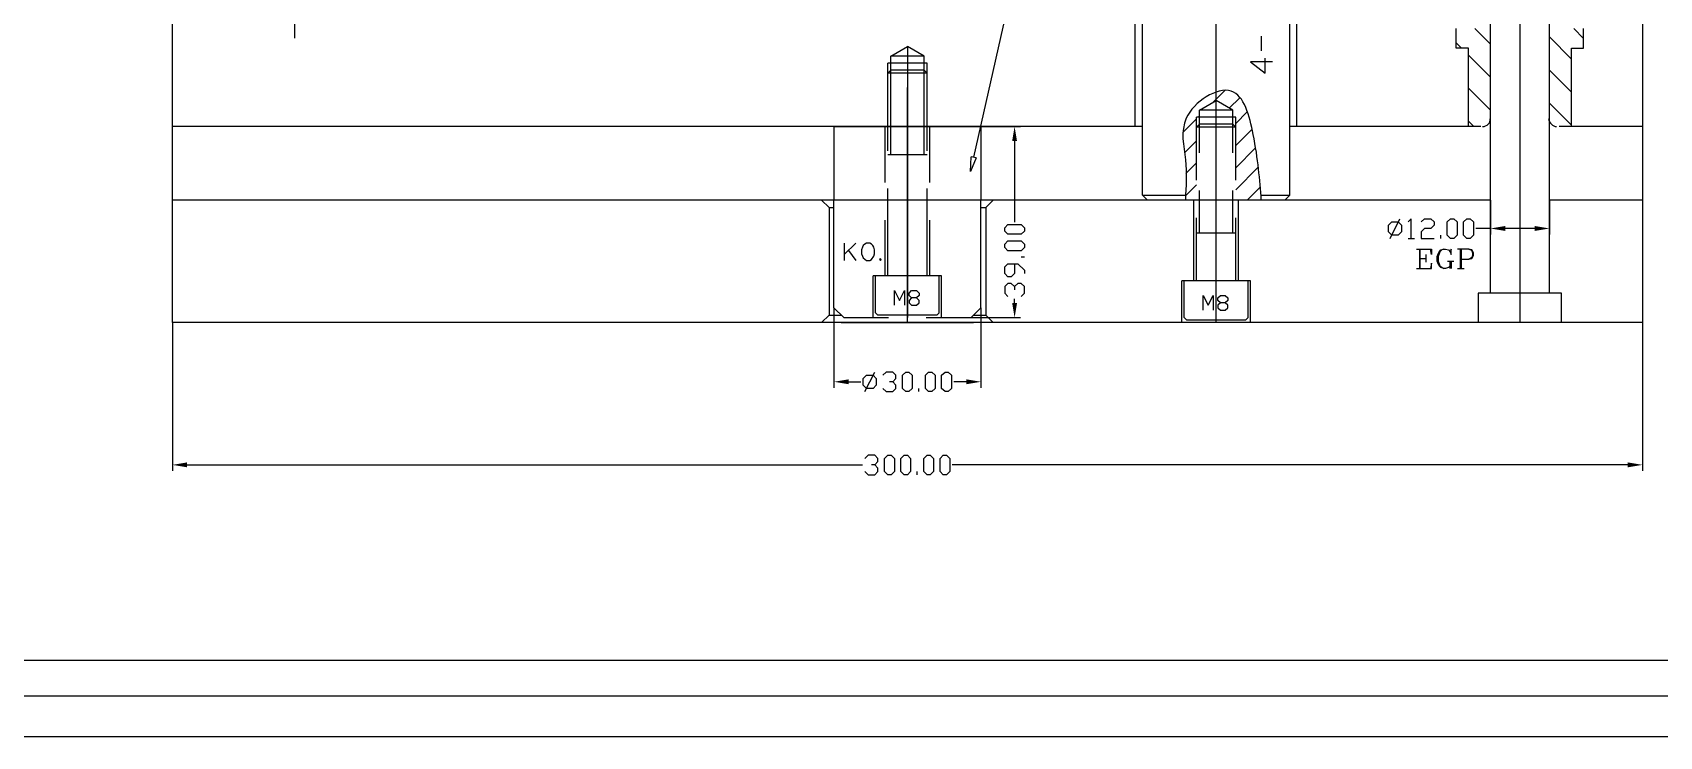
# Model space of a CAD drawing. Header units: inches. Extents: x 0 to 325, y 148 to 354.
# Drawn here: x 125.6 to 206.7, y 147.9 to 183 of the extents above; entities that cross this region are included whole.
import ezdxf

# ---------------------------------------------------------------- set-up
doc = ezdxf.new("R2010")
doc.units = ezdxf.units.IN
doc.header["$MEASUREMENT"] = 0

# ---------------------------------------------------------------- blocks, each defined once
blk = doc.blocks.new('AHH1270-500010_3')
at = {"transparency": 33554687}
for points in [[(174.675, 177.616), (174.553, 178.348), (174.431, 177.616)], [(199.011, 173.142), (198.278, 173.264), (199.011, 173.386)], [(200.476, 173.142), (201.209, 173.264), (200.476, 173.386)], [(174.675, 169.555), (174.553, 168.822), (174.431, 169.555)], [(166.28, 165.502), (165.548, 165.624), (166.281, 165.746)], [(172.143, 165.502), (172.876, 165.624), (172.143, 165.746)], [(133.306, 161.361), (132.573, 161.482), (133.306, 161.605)], [(205.117, 161.361), (205.85, 161.482), (205.118, 161.605)]]:
    blk.add_hatch(color=1, dxfattribs=at).paths.add_polyline_path(points)
for points in [[(0.118, 147.946), (324.53, 147.946), (324.53, 353.813), (0.118, 353.813), (0.118, 147.946)], [(19.615, 149.968), (304.507, 149.968), (304.507, 351.791), (19.615, 351.791), (19.615, 149.968)], [(302.736, 151.735), (24.781, 151.735)]]:
    blk.add_lwpolyline(points, dxfattribs=at)
at = {"color": 1, "transparency": 33554687}
for points in [[(172.515, 176.815), (187.368, 242.661), (188.101, 242.661)], [(138.678, 182.744), (138.678, 209.364)], [(199.741, 195.461), (199.741, 168.575)], [(186.852, 182.114), (186.852, 182.847)], [(169.209, 182.33), (169.209, 168.821)], [(187.403, 181.563), (186.305, 181.563), (187.039, 181.012), (187.039, 181.745)], [(169.209, 168.575), (169.209, 180.289)], [(172.875, 178.345), (174.843, 178.345)], [(174.552, 177.612), (174.552, 173.583)], [(172.634, 176.786), (172.353, 176.097), (172.392, 176.84)], [(172.634, 176.786), (172.392, 176.84)], [(198.275, 174.68), (198.275, 172.968)], [(201.207, 174.68), (201.207, 172.968)], [(193.351, 172.934), (193.188, 173.101), (193.188, 173.426), (193.351, 173.588), (193.675, 173.588), (193.838, 173.426), (193.838, 173.101), (193.675, 172.934), (193.351, 172.934)], [(193.267, 172.771), (193.759, 173.75)], [(194.325, 172.771), (194.325, 173.75), (194.162, 173.588)], [(194.817, 173.588), (194.979, 173.75), (195.304, 173.75), (195.466, 173.588), (195.466, 173.426), (195.304, 173.263), (194.979, 173.263), (194.817, 173.101), (194.817, 172.771), (195.466, 172.771)], [(196.283, 172.771), (196.12, 172.934), (196.12, 173.588), (196.283, 173.75), (196.445, 173.75), (196.607, 173.588), (196.607, 172.934), (196.445, 172.771), (196.283, 172.771)], [(197.094, 172.771), (196.932, 172.934), (196.932, 173.588), (197.094, 173.75), (197.257, 173.75), (197.419, 173.588), (197.419, 172.934), (197.257, 172.771), (197.094, 172.771)], [(175.039, 173.135), (174.877, 172.973), (174.223, 172.973), (174.06, 173.135), (174.06, 173.298), (174.223, 173.46), (174.877, 173.46), (175.039, 173.298), (175.039, 173.135)], [(194.162, 172.771), (194.492, 172.771)], [(195.791, 172.771), (195.791, 172.934)], [(198.275, 173.263), (197.542, 173.263)], [(200.474, 173.263), (199.008, 173.263)], [(175.039, 172.319), (174.877, 172.156), (174.223, 172.156), (174.06, 172.319), (174.06, 172.486), (174.223, 172.648), (174.877, 172.648), (175.039, 172.486), (175.039, 172.319)], [(174.552, 171.507), (174.552, 171.02), (174.385, 170.858), (174.223, 170.858), (174.06, 171.02), (174.06, 171.345), (174.223, 171.507), (174.715, 171.507), (175.039, 171.182), (175.039, 171.02)], [(175.039, 171.832), (174.877, 171.832)], [(174.552, 170.366), (174.385, 170.528), (174.223, 170.528), (174.06, 170.366), (174.06, 170.041), (174.223, 169.878)], [(174.877, 169.878), (175.039, 170.041), (175.039, 170.366), (174.877, 170.528), (174.715, 170.528), (174.552, 170.366), (174.552, 170.203)], [(174.552, 169.554), (174.552, 169.756)], [(165.544, 169.308), (165.544, 165.328)], [(172.383, 168.821), (174.843, 168.821)], [(172.875, 169.308), (172.875, 165.328)], [(132.572, 168.575), (132.572, 161.185)], [(205.847, 168.575), (205.847, 161.185)], [(166.277, 165.623), (166.887, 165.623)], [(167.173, 165.293), (167.01, 165.461), (167.01, 165.785), (167.173, 165.948), (167.497, 165.948), (167.66, 165.785), (167.66, 165.461), (167.497, 165.293), (167.173, 165.293)], [(167.094, 165.131), (167.581, 166.11)], [(168.476, 165.623), (168.639, 165.785), (168.639, 165.948), (168.476, 166.11), (168.152, 166.11), (167.989, 165.948)], [(167.989, 165.293), (168.152, 165.131), (168.476, 165.131), (168.639, 165.293), (168.639, 165.461), (168.476, 165.623), (168.314, 165.623)], [(169.126, 165.131), (168.963, 165.293), (168.963, 165.948), (169.126, 166.11), (169.288, 166.11), (169.455, 165.948), (169.455, 165.293), (169.288, 165.131), (169.126, 165.131)], [(170.267, 165.131), (170.105, 165.293), (170.105, 165.948), (170.267, 166.11), (170.429, 166.11), (170.592, 165.948), (170.592, 165.293), (170.429, 165.131), (170.267, 165.131)], [(171.084, 165.131), (170.917, 165.293), (170.917, 165.948), (171.084, 166.11), (171.246, 166.11), (171.409, 165.948), (171.409, 165.293), (171.246, 165.131), (171.084, 165.131)], [(172.142, 165.623), (171.532, 165.623)], [(169.78, 165.131), (169.78, 165.293)], [(133.305, 161.48), (166.971, 161.48)], [(167.581, 161.48), (167.743, 161.643), (167.743, 161.805), (167.581, 161.968), (167.256, 161.968), (167.094, 161.805)], [(167.094, 161.156), (167.256, 160.993), (167.581, 160.993), (167.743, 161.156), (167.743, 161.318), (167.581, 161.48), (167.419, 161.48)], [(168.23, 160.993), (168.068, 161.156), (168.068, 161.805), (168.23, 161.968), (168.393, 161.968), (168.56, 161.805), (168.56, 161.156), (168.393, 160.993), (168.23, 160.993)], [(169.047, 160.993), (168.885, 161.156), (168.885, 161.805), (169.047, 161.968), (169.209, 161.968), (169.372, 161.805), (169.372, 161.156), (169.209, 160.993), (169.047, 160.993)], [(170.188, 160.993), (170.021, 161.156), (170.021, 161.805), (170.188, 161.968), (170.351, 161.968), (170.513, 161.805), (170.513, 161.156), (170.351, 160.993), (170.188, 160.993)], [(171, 160.993), (170.838, 161.156), (170.838, 161.805), (171, 161.968), (171.163, 161.968), (171.325, 161.805), (171.325, 161.156), (171.163, 160.993), (171, 160.993)], [(205.114, 161.48), (171.448, 161.48)], [(169.696, 160.993), (169.696, 161.156)]]:
    blk.add_lwpolyline(points, dxfattribs=at)
at = {"color": 4, "transparency": 33554687}
for points in [[(198.275, 170.041), (198.275, 193.833)], [(201.207, 170.041), (201.207, 193.833)], [(132.572, 174.68), (132.572, 191.781)], [(205.847, 191.781), (205.847, 174.68), (201.207, 174.68)], [(196.568, 182.257), (196.568, 183.231)], [(196.824, 182.257), (196.568, 182.512)], [(198.275, 182.448), (197.493, 183.231)], [(202.304, 181.706), (201.207, 182.808)], [(202.915, 182.739), (202.427, 183.231)], [(202.915, 182.257), (202.915, 183.231)], [(197.178, 182.257), (196.568, 182.257)], [(197.178, 178.345), (197.178, 182.257)], [(198.275, 180.8), (197.178, 181.902)], [(202.304, 182.257), (202.915, 182.257)], [(202.304, 178.345), (202.304, 182.257)], [(202.304, 180.062), (201.207, 181.159)], [(198.275, 179.157), (197.178, 180.254)], [(202.304, 178.414), (201.207, 179.516)], [(197.439, 178.345), (197.178, 178.611)], [(180.933, 178.345), (132.572, 178.345)], [(165.544, 178.345), (172.875, 178.345)], [(165.544, 178.345), (165.544, 174.68)], [(172.875, 178.345), (172.875, 174.68)], [(197.788, 178.345), (188.264, 178.345)], [(205.847, 178.345), (201.694, 178.345)], [(205.847, 174.68), (205.847, 168.575), (132.572, 168.575), (132.572, 174.68)], [(198.275, 174.68), (132.572, 174.68)], [(165.303, 174.316), (164.934, 174.68)], [(165.544, 169.308), (165.544, 174.68)], [(172.875, 174.68), (165.544, 174.68)], [(172.875, 169.308), (172.875, 174.68)], [(173.116, 174.316), (173.485, 174.68)], [(165.303, 174.316), (165.544, 174.316)], [(165.303, 174.316), (165.303, 168.944)], [(172.875, 174.316), (173.116, 174.316)], [(173.116, 174.316), (173.116, 168.944)], [(166.066, 172.53), (166.066, 171.674)], [(166.066, 171.96), (166.636, 172.53)], [(166.272, 172.166), (166.636, 171.674)], [(167.163, 171.674), (167.33, 171.674), (167.414, 171.718), (167.537, 171.881), (167.571, 172.004), (167.571, 172.201), (167.537, 172.329), (167.492, 172.407), (167.414, 172.486), (167.33, 172.53), (167.163, 172.53), (167.084, 172.486), (167, 172.407), (166.966, 172.329), (166.922, 172.201), (166.922, 172.004), (166.966, 171.881), (167, 171.802), (167.163, 171.674)], [(194.59, 172.24), (195.333, 172.24), (195.333, 171.964), (195.289, 172.24)], [(194.728, 172.24), (194.728, 171.261)], [(194.772, 171.261), (194.772, 172.24)], [(195.058, 171.964), (195.058, 171.586)], [(196.268, 171.404), (196.174, 171.315), (196.032, 171.261), (195.943, 171.261), (195.801, 171.315), (195.707, 171.404), (195.658, 171.497), (195.614, 171.64), (195.614, 171.861), (195.658, 172.004), (195.707, 172.097), (195.801, 172.191), (195.943, 172.24), (196.032, 172.24), (196.174, 172.191), (196.268, 172.097), (196.307, 171.964), (196.307, 172.24), (196.268, 172.097)], [(195.943, 172.24), (195.85, 172.191), (195.746, 172.097), (195.707, 172.004), (195.658, 171.861), (195.658, 171.64), (195.707, 171.497), (195.746, 171.404), (195.943, 171.261)], [(196.819, 171.728), (197.193, 171.728), (197.336, 171.773), (197.38, 171.822), (197.429, 171.915), (197.429, 172.058), (197.38, 172.146), (197.336, 172.191), (197.193, 172.24), (196.637, 172.24)], [(196.78, 171.261), (196.78, 172.24)], [(196.819, 172.24), (196.819, 171.261)], [(197.193, 172.24), (197.286, 172.191), (197.336, 172.146), (197.38, 172.058), (197.38, 171.915), (197.336, 171.822), (197.193, 171.728)], [(167.861, 171.758), (167.817, 171.718), (167.861, 171.674), (167.896, 171.718)], [(167.861, 171.758), (167.896, 171.718)], [(194.59, 171.261), (195.333, 171.261), (195.333, 171.536), (195.289, 171.261)], [(194.772, 171.773), (195.058, 171.773)], [(196.125, 171.64), (196.45, 171.64)], [(196.268, 171.261), (196.268, 171.64)], [(196.307, 171.64), (196.307, 171.261)], [(196.637, 171.261), (196.962, 171.261)], [(197.665, 170.041), (197.665, 168.575)], [(201.817, 170.041), (197.665, 170.041)], [(201.817, 168.575), (201.817, 170.041)], [(165.303, 168.944), (164.934, 168.575)], [(165.303, 168.944), (165.913, 168.944)], [(166.036, 168.821), (165.544, 169.308)], [(166.036, 168.821), (168.27, 168.821)], [(170.149, 168.821), (172.383, 168.821)], [(172.383, 168.821), (172.875, 169.308)], [(172.506, 168.944), (173.116, 168.944)], [(173.116, 168.944), (173.485, 168.575)], [(165.913, 168.575), (172.506, 168.575)]]:
    blk.add_lwpolyline(points, dxfattribs=at)
at = {"color": 5, "transparency": 33554687}
for points in [[(180.933, 174.926), (180.933, 191.535)], [(184.598, 168.575), (184.598, 191.781)], [(188.264, 174.926), (188.264, 191.535)], [(180.569, 178.345), (180.569, 186.896)], [(188.628, 178.345), (188.628, 186.896)], [(184.451, 179.561), (185.031, 180.141)], [(185.253, 179.265), (185.774, 179.782)], [(182.945, 178.055), (183.619, 178.729)], [(183.703, 178.813), (183.767, 178.877)], [(185.572, 178.488), (186.153, 179.069)], [(183.019, 177.027), (183.619, 177.632)], [(185.572, 177.391), (186.384, 178.203)], [(185.572, 176.294), (186.561, 177.283)], [(183.088, 175.999), (183.619, 176.535)], [(185.572, 175.197), (186.699, 176.323)], [(183.073, 174.892), (183.619, 175.438)], [(186.153, 174.68), (186.793, 175.32)], [(181.179, 174.68), (180.933, 174.926), (183.093, 174.926)], [(186.847, 174.926), (188.264, 174.926)], [(188.264, 174.926), (188.018, 174.68)]]:
    blk.add_lwpolyline(points, dxfattribs=at)
at = {"color": 6, "transparency": 33554687}
for points in [[(168.378, 181.848), (169.209, 182.33)], [(170.041, 181.848), (168.378, 181.848)], [(168.378, 176.933), (168.378, 181.848)], [(170.041, 181.848), (169.209, 182.33)], [(170.041, 176.933), (170.041, 181.848)], [(168.23, 177.135), (168.23, 181.499)], [(170.188, 181.499), (168.23, 181.499)], [(168.378, 181.155), (168.23, 181.007)], [(170.188, 181.007), (168.23, 181.007)], [(170.188, 181.007), (170.041, 181.155), (168.378, 181.155)], [(170.188, 177.135), (170.188, 181.499)], [(183.767, 179.162), (184.598, 179.644)], [(185.43, 179.162), (184.598, 179.644)], [(185.572, 178.813), (183.619, 178.813)], [(183.619, 175.669), (183.619, 178.813)], [(183.767, 178.468), (183.619, 178.321)], [(183.767, 177.032), (183.767, 179.162)], [(185.43, 179.162), (183.767, 179.162)], [(185.43, 178.468), (183.767, 178.468)], [(185.43, 177.032), (185.43, 179.162)], [(185.572, 178.321), (185.43, 178.468)], [(185.572, 175.669), (185.572, 178.813)], [(168.098, 175.561), (168.098, 178.345)], [(170.321, 175.561), (170.321, 178.345)], [(185.572, 178.321), (183.619, 178.321)], [(170.188, 176.933), (168.23, 176.933)], [(168.23, 170.897), (168.23, 175.261)], [(170.188, 170.897), (170.188, 175.261)], [(183.486, 170.651), (183.486, 174.68)], [(183.767, 173.022), (183.767, 175.157)], [(185.43, 173.022), (185.43, 175.157)], [(185.71, 170.651), (185.71, 174.68)], [(168.098, 170.897), (168.098, 173.681)], [(170.321, 170.897), (170.321, 173.681)], [(183.619, 170.651), (183.619, 173.795)], [(185.572, 170.651), (185.572, 173.795)], [(185.572, 173.022), (183.619, 173.022)], [(167.497, 168.821), (167.497, 170.897)], [(170.917, 170.897), (167.497, 170.897)], [(167.62, 169.062), (167.62, 170.897)], [(170.798, 169.062), (170.798, 170.897)], [(170.917, 168.821), (170.917, 170.897)], [(186.305, 170.651), (182.886, 170.651)], [(182.886, 168.575), (182.886, 170.651)], [(183.009, 168.821), (183.009, 170.651)], [(186.187, 168.821), (186.187, 170.651)], [(186.305, 168.575), (186.305, 170.651)], [(168.565, 169.436), (168.565, 170.169), (168.811, 169.677), (169.057, 170.169), (169.057, 169.436)], [(169.421, 169.436), (169.667, 169.436), (169.79, 169.554), (169.79, 169.677), (169.667, 169.8), (169.421, 169.8), (169.298, 169.923), (169.298, 170.046), (169.421, 170.169), (169.667, 170.169), (169.79, 170.046), (169.79, 169.923), (169.667, 169.8)], [(169.421, 169.8), (169.298, 169.677), (169.298, 169.554), (169.421, 169.436)], [(183.954, 169.19), (183.954, 169.923), (184.2, 169.436), (184.446, 169.923), (184.446, 169.19)], [(184.81, 169.19), (185.056, 169.19), (185.174, 169.313), (185.174, 169.436), (185.056, 169.554), (184.81, 169.554), (184.687, 169.677), (184.687, 169.8), (184.81, 169.923), (185.056, 169.923), (185.174, 169.8), (185.174, 169.677), (185.056, 169.554)], [(184.81, 169.554), (184.687, 169.436), (184.687, 169.313), (184.81, 169.19)], [(167.743, 168.944), (167.62, 169.062)], [(170.675, 168.944), (167.743, 168.944)], [(170.675, 168.944), (170.798, 169.062)], [(183.132, 168.698), (183.009, 168.821)], [(186.064, 168.698), (183.132, 168.698)], [(186.064, 168.698), (186.187, 168.821)]]:
    blk.add_lwpolyline(points, dxfattribs=at)
at = {"color": 5, "transparency": 33554687}
for points in [[(185.348, 180.109), (184.642, 180.332), (183.487, 179.589), (183.107, 178.757)], [(186.447, 177.954), (186.266, 178.87), (186, 179.903), (185.348, 180.109)], [(183.107, 178.757), (182.807, 178.099), (182.992, 177.386), (183.065, 176.687)], [(186.85, 174.685), (186.777, 175.691), (186.691, 176.716), (186.447, 177.954)], [(183.065, 176.687), (183.135, 176.011), (183.1, 175.348), (183.065, 174.685)]]:
    blk.add_open_spline(points, degree=3, dxfattribs=at)
at = {"color": 4, "transparency": 33554687}
for points in [[(197.872, 178.34), (198.103, 178.348), (198.278, 178.523), (198.265, 178.734)], [(201.168, 178.734), (201.209, 178.523), (201.384, 178.348), (201.562, 178.34)]]:
    blk.add_open_spline(points, degree=3, dxfattribs=at)

msp = doc.modelspace()

# ---------------------------------------------------------------- block references
msp.add_blockref('AHH1270-500010_3', (0, 0))

doc.saveas('drawing.dxf')
